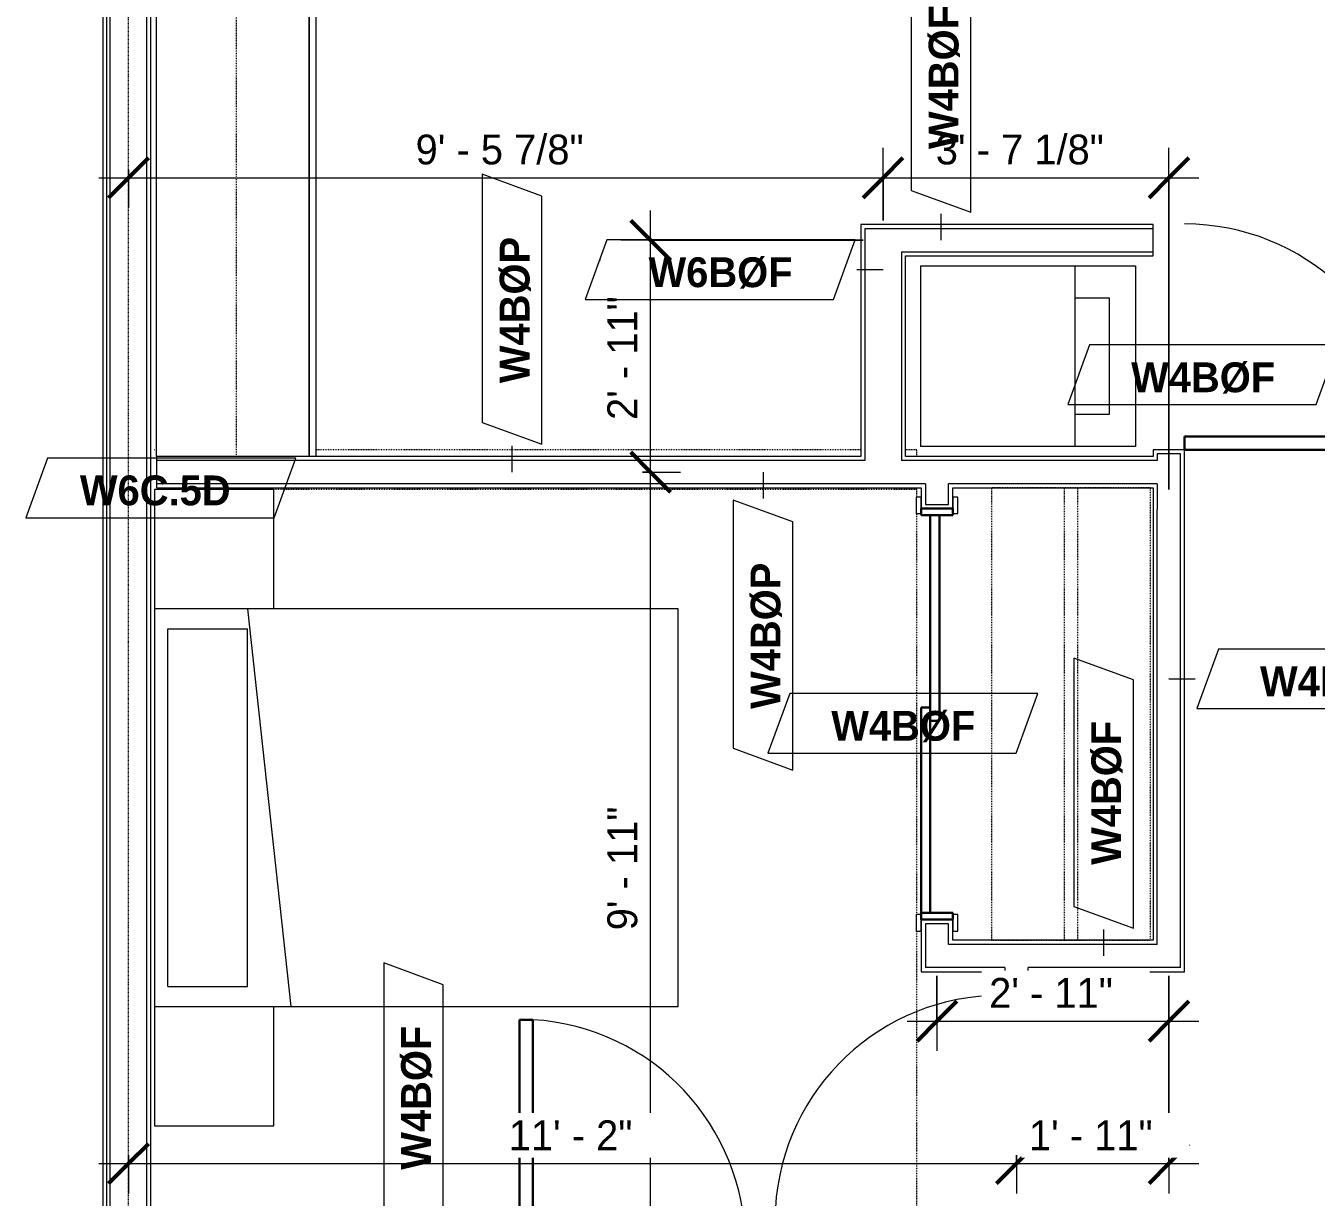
# Model space of a CAD drawing. Header units: inches. Extents: x -4010 to -1872, y 9846 to 12241.
# Drawn here: x -3421.4 to -3226.7, y 10540.1 to 10716.9 of the extents above; entities that cross this region are included whole.
import ezdxf

# ---------------------------------------------------------------- set-up
doc = ezdxf.new("R2010")
doc.units = ezdxf.units.IN
doc.header["$MEASUREMENT"] = 0
doc.linetypes.add('Dash', pattern=[0.25, 0.125, -0.125])
doc.linetypes.add('Dash 3_32_', pattern=[0.1875, 0.09375, -0.09375])
for name, color, linetype, lineweight in [('0-1', 7, 'Continuous', 5), ('A-ANNO-DIMS', 211, 'Continuous', 9), ('A-ANNO-DIMS-48', 211, 'Continuous', 9), ('A-DETL-1', 90, 'Dash 3_32_', 18), ('A-DOOR-3', 31, 'Continuous', 9), ('A-DOOR-4', 31, 'Continuous', 30), ('A-DOOR-FRAM-3', 31, 'Continuous', 30), ('A-WALL', 113, 'Continuous', 18), ('A-WALL-2', 250, 'Continuous', 18), ('A-WALL-3', 113, 'Continuous', 9), ('A-WALL-IDEN', 211, 'Continuous', 9), ('I-FURN', 30, 'Continuous', 9), ('I-FURN-HDLN', 30, 'Dash', 9), ('I-WALL-3', 7, 'Continuous', 9), ('P-SANR-FIXT', 6, 'Continuous', 9), ('Q-CASE', 31, 'Continuous', 9), ('Q-CASE-HDLN', 31, 'Dash', 9)]:
    doc.layers.add(name, color=color, linetype=linetype, lineweight=lineweight)
doc.styles.add('Century Gothic', font='ufonts.com_century-gothic.ttf', dxfattribs={"height": 4.5})
doc.styles.add('Century Gothic_B', font='GOTHICB.TTF', dxfattribs={"height": 4.5})
doc.dimstyles.new('OD_1__HACK_2', dxfattribs={"dimscale": 12, "dimtxt": 4.698757, "dimasz": 0.5, "dimexe": 0.375, "dimexo": 0.25, "dimgap": 0.0625, "dimtad": 1, "dimdec": 4, "dimrnd": 0.0625, "dimzin": 3, "dimdsep": 46, "dimlunit": 4, "dimtxsty": 'Century Gothic', "dimblk1": 'OBLIQUE', "dimblk2": 'OBLIQUE', "dimsah": 1, "dimcen": 0.09, "dimdle": 0.375, "dimazin": 0, "dimtfac": 1, "dimtdec": 4, "dimtix": 1, "dimtmove": 0, "dimatfit": 3, "dimfxl": 1, "dimtvp": 1, "dimtfill": 1, "dimfrac": 2, "dimtolj": 1, "dimtzin": 0, "dimarcsym": 2})

# ---------------------------------------------------------------- blocks, each defined once
blk = doc.blocks.new('CTR - 1st Phase - Common Walls_rvt-1-UNITS PLANS - 3RD FLOOR')
at = {"layer": 'A-WALL-2'}
for p, q in [((-3409.17, 10451.54), (-3409.17, 10843.41)), ((-3408.67, 10452.04), (-3408.67, 10843.41)), ((-3403.17, 10457.54), (-3403.17, 10843.41))]:
    blk.add_line(p, q, dxfattribs=at)
at = {"layer": 'I-WALL-3'}
for p, q in [((-3409.8, 10843.41), (-3409.8, 10450.91)), ((-3402.55, 10458.16), (-3402.55, 10843.41))]:
    blk.add_line(p, q, dxfattribs=at)
blk = doc.blocks.new('SLIDING - FLUSH - 5-0 x 6-8-3934327-UNITS PLANS - 3RD FLOOR')
at = {"layer": 'A-DOOR-3'}
for p, q in [((-30.25, 3), (-32.75, 3)), ((-32.75, 3), (-32.75, 2.25)), ((-32.75, 2.25), (-30.25, 2.25)), ((-30.25, 2.25), (-30.25, 3)), ((30.25, 3), (30.25, 2.25)), ((32.75, 3), (30.25, 3)), ((30.25, 2.25), (32.75, 2.25)), ((32.75, 2.25), (32.75, 3)), ((-30.25, -2.5), (-32.75, -2.5)), ((-32.75, -2.5), (-32.75, -3.25)), ((-32.75, -3.25), (-30.25, -3.25)), ((-30.25, -3.25), (-30.25, -2.5)), ((32.75, -2.5), (30.25, -2.5)), ((30.25, -2.5), (30.25, -3.25)), ((30.25, -3.25), (32.75, -3.25)), ((32.75, -3.25), (32.75, -2.5))]:
    blk.add_line(p, q, dxfattribs=at)
at = {"layer": 'A-DOOR-4'}
for p, q in [((1, 2.25), (-30, 2.25)), ((-30, 2.25), (-30, 0.88)), ((1, 0.88), (1, 2.25)), ((-30, 0.88), (1, 0.88)), ((30, 0.88), (-1, 0.88)), ((-1, 0.88), (-1, -0.5)), ((30, -0.5), (30, 0.88)), ((-1, -0.5), (30, -0.5))]:
    blk.add_line(p, q, dxfattribs=at)
at = {"layer": 'A-DOOR-FRAM-3'}
for p, q in [((-30, 2.25), (-31, 2.25)), ((-31, 2.25), (-31, -2.5)), ((-30, -2.5), (-30, 2.25)), ((31, 2.25), (30, 2.25)), ((30, 2.25), (30, -2.5)), ((31, -2.5), (31, 2.25)), ((-31, -2.5), (-30, -2.5)), ((30, -2.5), (31, -2.5))]:
    blk.add_line(p, q, dxfattribs=at)
blk = doc.blocks.new('SWING - SINGLE - FLUSH - 2-10 x 6-8 - PRIVACY-3199405-UNITS PLANS - 3RD FLOOR')
at = {"layer": 'A-DOOR-3'}
blk.add_arc((17, -2.37), 34.07, 180, 266.6343, dxfattribs=at)
at = {"layer": 'A-DOOR-4'}
for p, q in [((15, -2.37), (15, -36.38)), ((17, -2.37), (15, -2.37)), ((17, -2.37), (17, -36.38)), ((17, -36.38), (15, -36.38))]:
    blk.add_line(p, q, dxfattribs=at)
at = {"layer": 'A-DOOR-FRAM-3'}
for p, q in [((-20, 2.38), (-20, 3.38)), ((-20, 3.38), (-17, 3.38)), ((-17, 2.38), (-20, 2.38)), ((-17, 3.38), (-17, 2.38)), ((17, 2.38), (17, 3.38)), ((17, 3.38), (20, 3.38)), ((20, 2.38), (17, 2.38)), ((20, 3.38), (20, 2.38)), ((-20, -2.37), (-17, -2.37)), ((-20, -3.37), (-20, -2.37)), ((-17, -3.37), (-20, -3.37)), ((-17, -2.37), (-17, -3.37)), ((17, -2.37), (20, -2.37)), ((17, -3.37), (17, -2.37)), ((20, -3.37), (17, -3.37)), ((20, -2.37), (20, -3.37))]:
    blk.add_line(p, q, dxfattribs=at)
blk = doc.blocks.new('OD_CW_Closet - OD_CW_Closet-3786619-UNITS PLANS - 3RD FLOOR')
at = {"layer": 'Q-CASE-HDLN'}
for p, q in [((68.99, 24), (0.74, 24)), ((0.74, 24), (0.74, 0)), ((68.99, 0), (68.99, 24)), ((0.74, 13), (68.99, 13)), ((0.74, 11), (68.99, 11)), ((0.74, 0), (68.99, 0))]:
    blk.add_line(p, q, dxfattribs=at)
blk = doc.blocks.new('SWING - SINGLE - FLUSH - 34_ x 80_ - OFFSET PIVOT DOOR AT WASHER_DRYER-3629691-UNITS PLANS - 3RD FLOOR')
at = {"layer": 'A-DOOR-3'}
blk.add_arc((17, 2.37), 34.07, 93.3657, 180, dxfattribs=at)
at = {"layer": 'A-DOOR-4'}
for p, q in [((15, 2.37), (15, 36.38)), ((17, 36.38), (15, 36.38)), ((17, 2.37), (17, 36.38)), ((17, 2.37), (15, 2.37))]:
    blk.add_line(p, q, dxfattribs=at)
blk = doc.blocks.new('Bed-Standard - Queen 60_ x 79_-V50-UNITS PLANS - 3RD FLOOR')
at = {"layer": 'I-FURN'}
for p, q in [((40.69, 37.7), (-19.31, 37.7)), ((-19.31, 37.7), (-19.31, -41.3)), ((40.69, -41.3), (40.69, 37.7)), ((-16.31, 35.7), (-16.31, 23.7)), ((-16.31, 35.7), (37.69, 35.7)), ((37.69, 35.7), (37.69, 23.7)), ((40.69, 23.7), (-19.31, 17.13)), ((-16.31, 23.7), (37.69, 23.7)), ((-19.31, -41.3), (40.69, -41.3))]:
    blk.add_line(p, q, dxfattribs=at)
at = {"layer": 'I-FURN-HDLN'}
for p, q in [((-55.31, 37.7), (-55.31, 37.2)), ((58.69, -77.3), (58.69, 37.7)), ((64.69, 37.39), (64.69, 37.7)), ((64.69, -68.86), (64.69, 13.39)), ((-55.31, -17.36), (-55.31, -51.36)), ((64.69, -77.3), (64.69, -75.61)), ((-55.31, -77.3), (-7.94, -77.3)), ((-5.44, -77.3), (55.06, -77.3)), ((57.56, -77.3), (58.94, -77.3)), ((63.69, -77.3), (64.69, -77.3))]:
    blk.add_line(p, q, dxfattribs=at)
blk = doc.blocks.new('Stacked Washer and Dryer - 26_x25_ - Private-3627842-UNITS PLANS - 3RD FLOOR')
at = {"layer": 'P-SANR-FIXT'}
for p, q in [((0, 13.625), (32.4375, 13.625)), ((0, 13.625), (0, -13.625)), ((23.34375, -13.625), (23.34375, 13.625)), ((32.4375, 13.625), (32.4375, -13.625)), ((28.53125, 8.75), (23.34375, 8.75)), ((28.53125, -8.75), (28.53125, 8.75)), ((23.34375, -8.75), (28.53125, -8.75)), ((32.4375, -13.625), (0, -13.625))]:
    blk.add_line(p, q, dxfattribs=at)
blk = doc.blocks.new('Table-Night Stand - 18_ x 18_ x 24_-1352623-UNITS PLANS - 3RD FLOOR')
at = {"layer": 'I-FURN'}
for p, q in [((18.15, 18), (0.15, 18)), ((18.15, 0), (18.15, 18)), ((0.15, 0), (18.15, 0))]:
    blk.add_line(p, q, dxfattribs=at)
blk = doc.blocks.new('Table-Night Stand - 18_ x 18_ x 24_-V16-UNITS PLANS - 3RD FLOOR')
at = {"layer": 'I-FURN'}
for p, q in [((18.15, 18), (0.15, 18)), ((0.15, 18), (0.15, 0)), ((0.15, 0), (18.15, 0))]:
    blk.add_line(p, q, dxfattribs=at)
blk = doc.blocks.new('OD_CW_Base Cabinet - OD_CW_Base Cabinet-V51-UNITS PLANS - 3RD FLOOR')
at = {"layer": 'Q-CASE'}
for p, q in [((0.74, -24), (0.74, 0)), ((0.74, 0), (191.34, 0)), ((0.74, -1), (0.74, 0)), ((0.74, 0), (191.34, 0)), ((191.34, -1), (0.74, -1)), ((0.74, -24), (0.74, -1)), ((0.74, -1), (191.34, -1)), ((191.34, -24), (0.74, -24)), ((191.34, -24), (0.74, -24))]:
    blk.add_line(p, q, dxfattribs=at)
blk = doc.blocks.new('OD_CW_Upper Cabinet - OD_CW_Upper Cabinet-3856839-UNITS PLANS - 3RD FLOOR')
at = {"layer": 'Q-CASE-HDLN'}
for p, q in [((0.74, -24), (0.74, -12)), ((0.74, -12), (191.34, -12)), ((191.34, -12), (191.34, -24)), ((191.34, -24), (0.74, -24))]:
    blk.add_line(p, q, dxfattribs=at)
blk = doc.blocks.new('DIMBLOCK115-UNITS PLANS - 3RD FLOOR')
at = {"layer": 'A-ANNO-DIMS-48', "lineweight": 50}
for p, q in [((-3327.14, 10649.53), (-3330.14, 10652.53)), ((-3327.14, 10649.53), (-3324.14, 10646.53)), ((-3327.14, 10530.53), (-3330.14, 10533.53)), ((-3327.14, 10530.53), (-3324.14, 10527.53))]:
    blk.add_line(p, q, dxfattribs=at)
at = {"layer": 'A-ANNO-DIMS-48'}
for p, q in [((-3328.38, 10649.53), (-3322.64, 10649.53)), ((-3327.14, 10649.53), (-3328.38, 10649.53)), ((-3327.14, 10530.53), (-3327.14, 10649.53)), ((-3328.38, 10530.53), (-3322.64, 10530.53)), ((-3327.14, 10530.53), (-3328.38, 10530.53))]:
    blk.add_line(p, q, dxfattribs=at)
at = {"layer": 'A-ANNO-DIMS-48', "color": 0, "insert": (-3333.66, 10580.41), "char_height": 4.5, "width": 23.091, "attachment_point": 1, "rotation": 90, "line_spacing_factor": 0.984502, "style": 'Century Gothic', "bg_fill": 3, "box_fill_scale": 1.25, "bg_fill_color": 256, "bg_fill_true_color": 13158600, "bg_fill_transparency": 0}
blk.add_mtext('9\' - 11"', dxfattribs=at)
blk = doc.blocks.new('_Oblique')
at = {"color": 0, "linetype": 'ByBlock', "lineweight": -2}
blk.add_line((-0.5, -0.5), (0.5, 0.5), dxfattribs=at)
blk = doc.blocks.new('DIMBLOCK116-UNITS PLANS - 3RD FLOOR')
at = {"layer": 'A-ANNO-DIMS-48'}
for p, q in [((-3327.14, 10649.53), (-3327.14, 10689.03)), ((-3295.05, 10684.53), (-3331.64, 10684.53)), ((-3327.14, 10684.53), (-3295.05, 10684.53)), ((-3328.38, 10649.53), (-3322.64, 10649.53)), ((-3327.14, 10649.53), (-3328.38, 10649.53))]:
    blk.add_line(p, q, dxfattribs=at)
at = {"layer": 'A-ANNO-DIMS-48', "lineweight": 50}
for p, q in [((-3327.14, 10684.53), (-3330.14, 10687.53)), ((-3327.14, 10684.53), (-3324.14, 10681.53)), ((-3327.14, 10649.53), (-3330.14, 10652.53)), ((-3327.14, 10649.53), (-3324.14, 10646.53))]:
    blk.add_line(p, q, dxfattribs=at)
at = {"layer": 'A-ANNO-DIMS-48', "color": 0, "insert": (-3333.66, 10657.41), "char_height": 4.5, "width": 23.091, "attachment_point": 1, "rotation": 90, "line_spacing_factor": 0.984502, "style": 'Century Gothic', "bg_fill": 3, "box_fill_scale": 1.25, "bg_fill_color": 256, "bg_fill_true_color": 13158600, "bg_fill_transparency": 0}
blk.add_mtext('2\' - 11"', dxfattribs=at)
blk = doc.blocks.new('DIMBLOCK117-UNITS PLANS - 3RD FLOOR')
at = {"layer": 'A-ANNO-DIMS-48'}
for p, q in [((-3283.92, 10573.53), (-3283.92, 10562.2)), ((-3283.92, 10566.7), (-3283.92, 10573.53)), ((-3248.92, 10573.53), (-3248.92, 10562.2)), ((-3248.92, 10566.7), (-3248.92, 10573.53)), ((-3288.42, 10566.7), (-3244.42, 10566.7))]:
    blk.add_line(p, q, dxfattribs=at)
at = {"layer": 'A-ANNO-DIMS-48', "lineweight": 50}
for p, q in [((-3283.92, 10566.7), (-3280.92, 10569.7)), ((-3248.92, 10566.7), (-3245.92, 10569.7)), ((-3283.92, 10566.7), (-3286.92, 10563.7)), ((-3248.92, 10566.7), (-3251.92, 10563.7))]:
    blk.add_line(p, q, dxfattribs=at)
at = {"layer": 'A-ANNO-DIMS-48', "color": 0, "insert": (-3276.05, 10573.22), "char_height": 4.5, "width": 23.091, "attachment_point": 1, "line_spacing_factor": 0.984502, "style": 'Century Gothic', "bg_fill": 3, "box_fill_scale": 1.25, "bg_fill_color": 256, "bg_fill_true_color": 13158600, "bg_fill_transparency": 0}
blk.add_mtext('2\' - 11"', dxfattribs=at)
blk = doc.blocks.new('DIMBLOCK118-UNITS PLANS - 3RD FLOOR')
at = {"layer": 'A-ANNO-DIMS-48'}
for p, q in [((-3292.05, 10687.53), (-3292.05, 10698.45)), ((-3410.42, 10693.95), (-3292.05, 10693.95)), ((-3405.92, 10695.19), (-3405.92, 10689.45)), ((-3405.92, 10693.95), (-3405.92, 10695.19)), ((-3292.05, 10693.95), (-3292.05, 10687.53))]:
    blk.add_line(p, q, dxfattribs=at)
at = {"layer": 'A-ANNO-DIMS-48', "lineweight": 50}
for p, q in [((-3405.92, 10693.95), (-3402.92, 10696.95)), ((-3292.05, 10693.95), (-3289.05, 10696.95)), ((-3405.92, 10693.95), (-3408.92, 10690.95)), ((-3292.05, 10693.95), (-3295.05, 10690.95))]:
    blk.add_line(p, q, dxfattribs=at)
at = {"layer": 'A-ANNO-DIMS-48', "color": 0, "insert": (-3362.6, 10700.47), "char_height": 4.5, "width": 32.6676, "attachment_point": 1, "line_spacing_factor": 0.984502, "style": 'Century Gothic', "bg_fill": 3, "box_fill_scale": 1.25, "bg_fill_color": 256, "bg_fill_true_color": 13158600, "bg_fill_transparency": 0}
blk.add_mtext('9\' - 5 7/8"', dxfattribs=at)
blk = doc.blocks.new('DIMBLOCK119-UNITS PLANS - 3RD FLOOR')
at = {"layer": 'A-ANNO-DIMS-48'}
for p, q in [((-3292.05, 10687.53), (-3292.05, 10698.45)), ((-3248.92, 10646.91), (-3248.92, 10698.45)), ((-3292.05, 10693.95), (-3244.42, 10693.95)), ((-3292.05, 10693.95), (-3292.05, 10687.53)), ((-3248.92, 10693.95), (-3248.92, 10646.91))]:
    blk.add_line(p, q, dxfattribs=at)
at = {"layer": 'A-ANNO-DIMS-48', "lineweight": 50}
for p, q in [((-3292.05, 10693.95), (-3289.05, 10696.95)), ((-3248.92, 10693.95), (-3245.92, 10696.95)), ((-3292.05, 10693.95), (-3295.05, 10690.95)), ((-3248.92, 10693.95), (-3251.92, 10690.95))]:
    blk.add_line(p, q, dxfattribs=at)
at = {"layer": 'A-ANNO-DIMS-48', "color": 0, "insert": (-3284.1, 10700.47), "char_height": 4.5, "width": 32.6676, "attachment_point": 1, "line_spacing_factor": 0.984502, "style": 'Century Gothic', "bg_fill": 3, "box_fill_scale": 1.25, "bg_fill_color": 256, "bg_fill_true_color": 13158600, "bg_fill_transparency": 0}
blk.add_mtext('3\' - 7 1/8"', dxfattribs=at)
blk = doc.blocks.new('DIMBLOCK120-UNITS PLANS - 3RD FLOOR')
at = {"layer": 'A-ANNO-DIMS-48', "lineweight": 50}
for p, q in [((-3405.92, 10545.21), (-3402.92, 10548.21)), ((-3271.92, 10545.21), (-3268.92, 10548.21)), ((-3405.92, 10545.21), (-3408.92, 10542.21)), ((-3271.92, 10545.21), (-3274.92, 10542.21))]:
    blk.add_line(p, q, dxfattribs=at)
at = {"layer": 'A-ANNO-DIMS-48'}
for p, q in [((-3405.92, 10546.46), (-3405.92, 10540.71)), ((-3405.92, 10545.21), (-3405.92, 10546.46)), ((-3271.92, 10546.46), (-3271.92, 10540.71)), ((-3271.92, 10545.21), (-3271.92, 10546.46)), ((-3410.42, 10545.21), (-3271.92, 10545.21))]:
    blk.add_line(p, q, dxfattribs=at)
at = {"layer": 'A-ANNO-DIMS-48', "color": 0, "insert": (-3348.55, 10551.73), "char_height": 4.5, "width": 23.091, "attachment_point": 1, "line_spacing_factor": 0.984502, "style": 'Century Gothic', "bg_fill": 3, "box_fill_scale": 1.25, "bg_fill_color": 256, "bg_fill_true_color": 13158600, "bg_fill_transparency": 0}
blk.add_mtext('11\' - 2"', dxfattribs=at)
blk = doc.blocks.new('DIMBLOCK121-UNITS PLANS - 3RD FLOOR')
at = {"layer": 'A-ANNO-DIMS-48'}
for p, q in [((-3248.92, 10573.53), (-3248.92, 10540.71)), ((-3248.92, 10545.21), (-3248.92, 10573.53)), ((-3271.92, 10546.46), (-3271.92, 10540.71)), ((-3271.92, 10545.21), (-3271.92, 10546.46)), ((-3271.92, 10545.21), (-3244.42, 10545.21))]:
    blk.add_line(p, q, dxfattribs=at)
at = {"layer": 'A-ANNO-DIMS-48', "lineweight": 50}
for p, q in [((-3271.92, 10545.21), (-3268.92, 10548.21)), ((-3248.92, 10545.21), (-3245.92, 10548.21)), ((-3271.92, 10545.21), (-3274.92, 10542.21)), ((-3248.92, 10545.21), (-3251.92, 10542.21))]:
    blk.add_line(p, q, dxfattribs=at)
at = {"layer": 'A-ANNO-DIMS-48', "color": 0, "insert": (-3270.05, 10551.73), "char_height": 4.5, "width": 23.091, "attachment_point": 1, "line_spacing_factor": 0.984502, "style": 'Century Gothic', "bg_fill": 3, "box_fill_scale": 1.25, "bg_fill_color": 256, "bg_fill_true_color": 13158600, "bg_fill_transparency": 0}
blk.add_mtext('1\' - 11"', dxfattribs=at)
blk = doc.blocks.new('Wall Tag - Arch Wall-3956453-UNITS PLANS - 3RD FLOOR')
at = {"layer": 'A-WALL-IDEN'}
for p, q in [((-0.3561, 0.0937), (-0.4244, -0.0937)), ((0.4244, 0.0937), (-0.3561, 0.0937)), ((0.3561, -0.0937), (0.4244, 0.0937)), ((-0.4244, -0.0937), (0.3561, -0.0937))]:
    blk.add_line(p, q, dxfattribs=at)

msp = doc.modelspace()

# ---------------------------------------------------------------- linework, layer by layer
at = {"layer": 'A-DETL-1'}
msp.add_line((-3405.92374, 10458.15981), (-3405.92374, 10812.15981), dxfattribs=at)
at = {"layer": 'A-WALL'}
for p, q in [((-3294.79874, 10686.28481), (-3251.29874, 10686.28481)), ((-3294.79874, 10686.28481), (-3294.79874, 10651.28481)), ((-3289.29874, 10682.78481), (-3251.29874, 10682.78481)), ((-3289.29874, 10682.78481), (-3289.29874, 10651.28481)), ((-3294.79874, 10651.28481), (-3401.67374, 10651.28481)), ((-3250.67374, 10651.28481), (-3289.29874, 10651.28481)), ((-3250.67374, 10652.28481), (-3250.67374, 10651.28481)), ((-3247.17374, 10652.28481), (-3250.67374, 10652.28481)), ((-3247.17374, 10643.9144), (-3247.17374, 10652.28481)), ((-3285.67374, 10647.78481), (-3401.67374, 10647.78481)), ((-3285.67374, 10647.78481), (-3285.67374, 10644.65981)), ((-3282.17374, 10644.65981), (-3282.17374, 10647.78481)), ((-3250.67374, 10647.78481), (-3282.17374, 10647.78481)), ((-3250.67374, 10647.78481), (-3250.67374, 10643.9144)), ((-3285.67374, 10644.65981), (-3282.17374, 10644.65981)), ((-3250.67374, 10578.28481), (-3250.67374, 10643.9144)), ((-3247.17374, 10574.78481), (-3247.17374, 10643.9144)), ((-3282.17374, 10581.40981), (-3285.67374, 10581.40981)), ((-3285.67374, 10581.40981), (-3285.67374, 10574.78481)), ((-3282.17374, 10578.28481), (-3282.17374, 10581.40981)), ((-3250.67374, 10578.28481), (-3282.17374, 10578.28481)), ((-3273.67374, 10574.78481), (-3285.67374, 10574.78481)), ((-3273.67374, 10574.78481), (-3273.67374, 10571.15981)), ((-3270.17374, 10571.15981), (-3270.17374, 10574.78481)), ((-3247.17374, 10574.78481), (-3270.17374, 10574.78481)), ((-3273.67374, 10571.15981), (-3270.17374, 10571.15981))]:
    msp.add_line(p, q, dxfattribs=at)
at = {"layer": 'A-WALL-3'}
for p, q in [((-3251.29874, 10686.90981), (-3295.42374, 10686.90981)), ((-3295.42374, 10686.90981), (-3295.42374, 10651.90981)), ((-3251.29874, 10682.15981), (-3251.29874, 10686.90981)), ((-3288.67374, 10682.15981), (-3251.29874, 10682.15981)), ((-3288.67374, 10651.90981), (-3288.67374, 10682.15981)), ((-3295.42374, 10651.90981), (-3401.67374, 10651.90981)), ((-3401.67374, 10651.90981), (-3401.67374, 10647.15981)), ((-3251.29874, 10651.90981), (-3288.67374, 10651.90981)), ((-3251.29874, 10652.90981), (-3251.29874, 10651.90981)), ((-3246.54874, 10652.90981), (-3251.29874, 10652.90981)), ((-3246.54874, 10643.9144), (-3246.54874, 10652.90981)), ((-3401.67374, 10647.15981), (-3286.29874, 10647.15981)), ((-3286.29874, 10647.15981), (-3286.29874, 10644.03481)), ((-3281.54874, 10644.03481), (-3281.54874, 10647.15981)), ((-3281.54874, 10647.15981), (-3251.29874, 10647.15981)), ((-3251.29874, 10647.15981), (-3251.29874, 10643.9144)), ((-3286.29874, 10644.03481), (-3281.54874, 10644.03481)), ((-3251.29874, 10643.9144), (-3251.29874, 10578.90981)), ((-3246.54874, 10574.15981), (-3246.54874, 10643.9144)), ((-3281.54874, 10582.03481), (-3286.29874, 10582.03481)), ((-3286.29874, 10582.03481), (-3286.29874, 10574.15981)), ((-3281.54874, 10578.90981), (-3281.54874, 10582.03481)), ((-3251.29874, 10578.90981), (-3281.54874, 10578.90981)), ((-3286.29874, 10574.15981), (-3274.29874, 10574.15981)), ((-3274.29874, 10574.15981), (-3274.29874, 10570.53481)), ((-3269.54874, 10570.53481), (-3269.54874, 10574.15981)), ((-3269.54874, 10574.15981), (-3246.54874, 10574.15981)), ((-3274.29874, 10570.53481), (-3269.54874, 10570.53481))]:
    msp.add_line(p, q, dxfattribs=at)
at = {"layer": 'A-WALL-IDEN'}
for p, q in [((-3348.03517, 10649.53481), (-3348.03517, 10653.51211)), ((-3248.92374, 10618.35113), (-3244.94643, 10618.35113))]:
    msp.add_line(p, q, dxfattribs=at)

# ---------------------------------------------------------------- block references
at = {"layer": '0-1'}
msp.add_blockref('CTR - 1st Phase - Common Walls_rvt-1-UNITS PLANS - 3RD FLOOR', (0, 0), dxfattribs=at)
at = {"layer": 'A-DOOR-3'}
for name, p, rotation in [('SWING - SINGLE - FLUSH - 34_ x 80_ - OFFSET PIVOT DOOR AT WASHER_DRYER-3629691-UNITS PLANS - 3RD FLOOR', (-3248.92374, 10669.90981), 269.9999999999773), ('SLIDING - FLUSH - 5-0 x 6-8-3934327-UNITS PLANS - 3RD FLOOR', (-3284.04874, 10613.03481), 90.00000000004458), ('SWING - SINGLE - FLUSH - 2-10 x 6-8 - PRIVACY-3199405-UNITS PLANS - 3RD FLOOR', (-3271.92374, 10553.53481), 270.0000000000324), ('SWING - SINGLE - FLUSH - 2-10 x 6-8 - PRIVACY-3199405-UNITS PLANS - 3RD FLOOR', (-3329.92374, 10530.53481), 180)]:
    msp.add_blockref(name, p, dxfattribs=dict(at, rotation=rotation))
at = {"layer": 'A-WALL-IDEN', "xscale": 47.99999999999997, "yscale": 47.99999999999997, "zscale": 47.99999999999997}
for p in [(-3401.04671, 10647.1644), (-3224.34888, 10618.35113), (-3289.05076, 10611.64047)]:
    msp.add_blockref('Wall Tag - Arch Wall-3956453-UNITS PLANS - 3RD FLOOR', p, dxfattribs=at)
at = {"layer": 'A-WALL-IDEN', "xscale": 47.99999999999997, "yscale": 47.99999999999997, "zscale": 47.99999999999997, "rotation": 89.99999999999991}
for p in [(-3310.17232, 10624.95995), (-3258.75926, 10601.10967)]:
    msp.add_blockref('Wall Tag - Arch Wall-3956453-UNITS PLANS - 3RD FLOOR', p, dxfattribs=at)
at = {"layer": 'I-FURN', "rotation": 90.00000000002782}
for name, p in [('Bed-Standard - Queen 60_ x 79_-V50-UNITS PLANS - 3RD FLOOR', (-3364.28274, 10588.22128)), ('Table-Night Stand - 18_ x 18_ x 24_-1352623-UNITS PLANS - 3RD FLOOR', (-3383.98765, 10628.76281)), ('Table-Night Stand - 18_ x 18_ x 24_-V16-UNITS PLANS - 3RD FLOOR', (-3383.98765, 10550.76281))]:
    msp.add_blockref(name, p, dxfattribs=at)
at = {"layer": 'P-SANR-FIXT'}
msp.add_blockref('Stacked Washer and Dryer - 26_x25_ - Private-3627842-UNITS PLANS - 3RD FLOOR', (-3286.42374, 10667.03481), dxfattribs=at)
at = {"layer": 'Q-CASE'}
for name, p, rotation in [('OD_CW_Base Cabinet - OD_CW_Base Cabinet-V51-UNITS PLANS - 3RD FLOOR', (-3377.67374, 10843.24751), 270.0000000000039), ('OD_CW_Upper Cabinet - OD_CW_Upper Cabinet-3856839-UNITS PLANS - 3RD FLOOR', (-3377.67374, 10843.24751), 269.9999999999833), ('OD_CW_Closet - OD_CW_Closet-3786619-UNITS PLANS - 3RD FLOOR', (-3275.71241, 10647.89751), 270.0000000000206)]:
    msp.add_blockref(name, p, dxfattribs=dict(at, rotation=rotation))

# ---------------------------------------------------------------- texts
at = {"layer": 'A-WALL-IDEN', "char_height": 4.5, "attachment_point": 1, "style": 'Century Gothic_B'}
for s, insert, width in [('W6C.5D', (-3413.25012, 10649.0357), 29.391), ('W4BØF', (-3235.17276, 10620.22243), 26.058), ('W4BØF', (-3299.87464, 10613.51177), 26.058)]:
    msp.add_mtext(s, dxfattribs=dict(at, insert=insert, width=width))
at = {"layer": 'A-WALL-IDEN', "char_height": 4.5, "attachment_point": 1, "rotation": 90, "style": 'Century Gothic_B'}
for s, insert, width in [('W4BØP', (-3312.04362, 10613.81481), 26.8155), ('W4BØF', (-3260.63056, 10590.28579), 26.058)]:
    msp.add_mtext(s, dxfattribs=dict(at, insert=insert, width=width))

# ---------------------------------------------------------------- next in the draw order: dimensions: what is measured, and where the dimension line sits
at = {"layer": 'A-ANNO-DIMS'}
dim = msp.add_linear_dim(base=(-3327.14024, 10649.53481), p1=(-3331.38288, 10530.53481), p2=(-3331.38288, 10649.53481), angle=90, dimstyle='OD_1__HACK_2', override={"dimpost": '<>', "dimfxl": 119}, dxfattribs=at)
dim.commit()
dim.dimension.update_dxf_attribs({"geometry": 'DIMBLOCK115-UNITS PLANS - 3RD FLOOR', "text_midpoint": (-3330.25343, 10590.03481)})
dim = msp.add_linear_dim(base=(-3248.92374, 10566.70226), p1=(-3283.92374, 10576.53481), p2=(-3248.92374, 10576.53481), dimstyle='OD_1__HACK_2', override={"dimpost": '<>', "dimfxl": 35}, dxfattribs=at)
dim.commit()
dim.dimension.update_dxf_attribs({"geometry": 'DIMBLOCK117-UNITS PLANS - 3RD FLOOR', "text_midpoint": (-3266.42374, 10569.75885)})

# ---------------------------------------------------------------- next in the draw order: dimensions: what is measured, and where the dimension line sits
dim = msp.add_linear_dim(base=(-3327.14024, 10684.53481), p1=(-3331.38288, 10649.53481), p2=(-3292.04874, 10684.53481), angle=90, dimstyle='OD_1__HACK_2', override={"dimpost": '<>', "dimfxl": 52.65145}, dxfattribs=at)
dim.commit()
dim.dimension.update_dxf_attribs({"geometry": 'DIMBLOCK116-UNITS PLANS - 3RD FLOOR', "text_midpoint": (-3330.19684, 10667.03481)})
dim = msp.add_linear_dim(base=(-3271.92374, 10545.21457), p1=(-3405.92374, 10549.45721), p2=(-3271.92374, 10549.45721), dimstyle='OD_1__HACK_2', override={"dimpost": '<>', "dimfxl": 134}, dxfattribs=at)
dim.commit()
dim.dimension.update_dxf_attribs({"geometry": 'DIMBLOCK120-UNITS PLANS - 3RD FLOOR', "text_midpoint": (-3338.92374, 10548.27116)})

# ---------------------------------------------------------------- next in the draw order: linework, layer by layer
at = {"layer": 'A-WALL-IDEN'}
msp.add_line((-3310.17232, 10649.53481), (-3310.17232, 10645.5575), dxfattribs=at)

# ---------------------------------------------------------------- next in the draw order: block references
at = {"layer": 'A-WALL-IDEN', "xscale": 47.99999999999997, "yscale": 47.99999999999997, "zscale": 47.99999999999997, "rotation": 89.99999999999991}
msp.add_blockref('Wall Tag - Arch Wall-3956453-UNITS PLANS - 3RD FLOOR', (-3362.91812, 10555.10967), dxfattribs=at)

# ---------------------------------------------------------------- next in the draw order: texts
at = {"layer": 'A-WALL-IDEN', "insert": (-3327.44748, 10681.9499), "char_height": 4.5, "width": 26.058, "attachment_point": 1, "style": 'Century Gothic_B'}
msp.add_mtext('W6BØF', dxfattribs=at)
at = {"layer": 'A-WALL-IDEN', "insert": (-3364.78941, 10544.28579), "char_height": 4.5, "width": 26.058, "attachment_point": 1, "rotation": 90, "style": 'Century Gothic_B'}
msp.add_mtext('W4BØF', dxfattribs=at)

# ---------------------------------------------------------------- next in the draw order: dimensions: what is measured, and where the dimension line sits
at = {"layer": 'A-ANNO-DIMS'}
for base, p1, p2, override, picture, middle in [((-3292.04874, 10693.95171), (-3405.92374, 10698.19435), (-3292.04874, 10684.53481), {"dimpost": '<>', "dimfxl": 114.69132}, 'DIMBLOCK118-UNITS PLANS - 3RD FLOOR', (-3348.98624, 10697.31422)), ((-3248.92374, 10545.21457), (-3271.92374, 10549.45721), (-3248.92374, 10576.53481), {"dimpost": '<>', "dimfxl": 35.527402}, 'DIMBLOCK121-UNITS PLANS - 3RD FLOOR', (-3260.42374, 10548.21457))]:
    dim = msp.add_linear_dim(base=base, p1=p1, p2=p2, dimstyle='OD_1__HACK_2', override=override, dxfattribs=at)
    dim.commit()
    dim.dimension.update_dxf_attribs({"geometry": picture, "text_midpoint": middle})

# ---------------------------------------------------------------- next in the draw order: linework, layer by layer
at = {"layer": 'A-WALL-IDEN'}
msp.add_line((-3258.75926, 10576.53481), (-3258.75926, 10580.51211), dxfattribs=at)

# ---------------------------------------------------------------- next in the draw order: block references
at = {"layer": 'A-WALL-IDEN', "xscale": 47.99999999999997, "yscale": 47.99999999999997, "zscale": 47.99999999999997, "rotation": 89.99999999999991}
msp.add_blockref('Wall Tag - Arch Wall-3956453-UNITS PLANS - 3RD FLOOR', (-3348.03517, 10674.10967), dxfattribs=at)
at = {"layer": 'A-WALL-IDEN', "xscale": 47.99999999999997, "yscale": 47.99999999999997, "zscale": 47.99999999999997}
msp.add_blockref('Wall Tag - Arch Wall-3956453-UNITS PLANS - 3RD FLOOR', (-3316.6236, 10680.0786), dxfattribs=at)

# ---------------------------------------------------------------- next in the draw order: texts
at = {"layer": 'A-WALL-IDEN', "insert": (-3349.90647, 10662.96453), "char_height": 4.5, "width": 26.8155, "attachment_point": 1, "rotation": 90, "style": 'Century Gothic_B'}
msp.add_mtext('W4BØP', dxfattribs=at)

# ---------------------------------------------------------------- next in the draw order: dimensions: what is measured, and where the dimension line sits
at = {"layer": 'A-ANNO-DIMS'}
dim = msp.add_linear_dim(base=(-3248.92374, 10693.95171), p1=(-3292.04874, 10684.53481), p2=(-3248.92374, 10643.9144), dimstyle='OD_1__HACK_2', override={"dimpost": '<>', "dimfxl": 59.243425}, dxfattribs=at)
dim.commit()
dim.dimension.update_dxf_attribs({"geometry": 'DIMBLOCK119-UNITS PLANS - 3RD FLOOR', "text_midpoint": (-3270.48624, 10697.31422)})

# ---------------------------------------------------------------- next in the draw order: linework, layer by layer
at = {"layer": 'A-WALL-IDEN'}
for p, q in [((-3283.30391, 10684.53481), (-3283.30391, 10688.51211)), ((-3292.04874, 10680.0786), (-3296.02604, 10680.0786))]:
    msp.add_line(p, q, dxfattribs=at)

# ---------------------------------------------------------------- next in the draw order: block references
at = {"layer": 'A-WALL-IDEN', "xscale": 47.99999999999997, "yscale": 47.99999999999997, "zscale": 47.99999999999997, "rotation": 89.99999999999991}
msp.add_blockref('Wall Tag - Arch Wall-3956453-UNITS PLANS - 3RD FLOOR', (-3283.30391, 10709.10967), dxfattribs=at)
at = {"layer": 'A-WALL-IDEN', "xscale": 47.99999999999997, "yscale": 47.99999999999997, "zscale": 47.99999999999997}
msp.add_blockref('Wall Tag - Arch Wall-3956453-UNITS PLANS - 3RD FLOOR', (-3243.79671, 10664.2246), dxfattribs=at)

# ---------------------------------------------------------------- next in the draw order: texts
at = {"layer": 'A-WALL-IDEN', "insert": (-3285.17521, 10698.28579), "char_height": 4.5, "width": 26.058, "attachment_point": 1, "rotation": 90, "style": 'Century Gothic_B'}
msp.add_mtext('W4BØF', dxfattribs=at)
at = {"layer": 'A-WALL-IDEN', "insert": (-3254.62059, 10666.0959), "char_height": 4.5, "width": 26.058, "attachment_point": 1, "style": 'Century Gothic_B'}
msp.add_mtext('W4BØF', dxfattribs=at)

doc.saveas('drawing.dxf')
